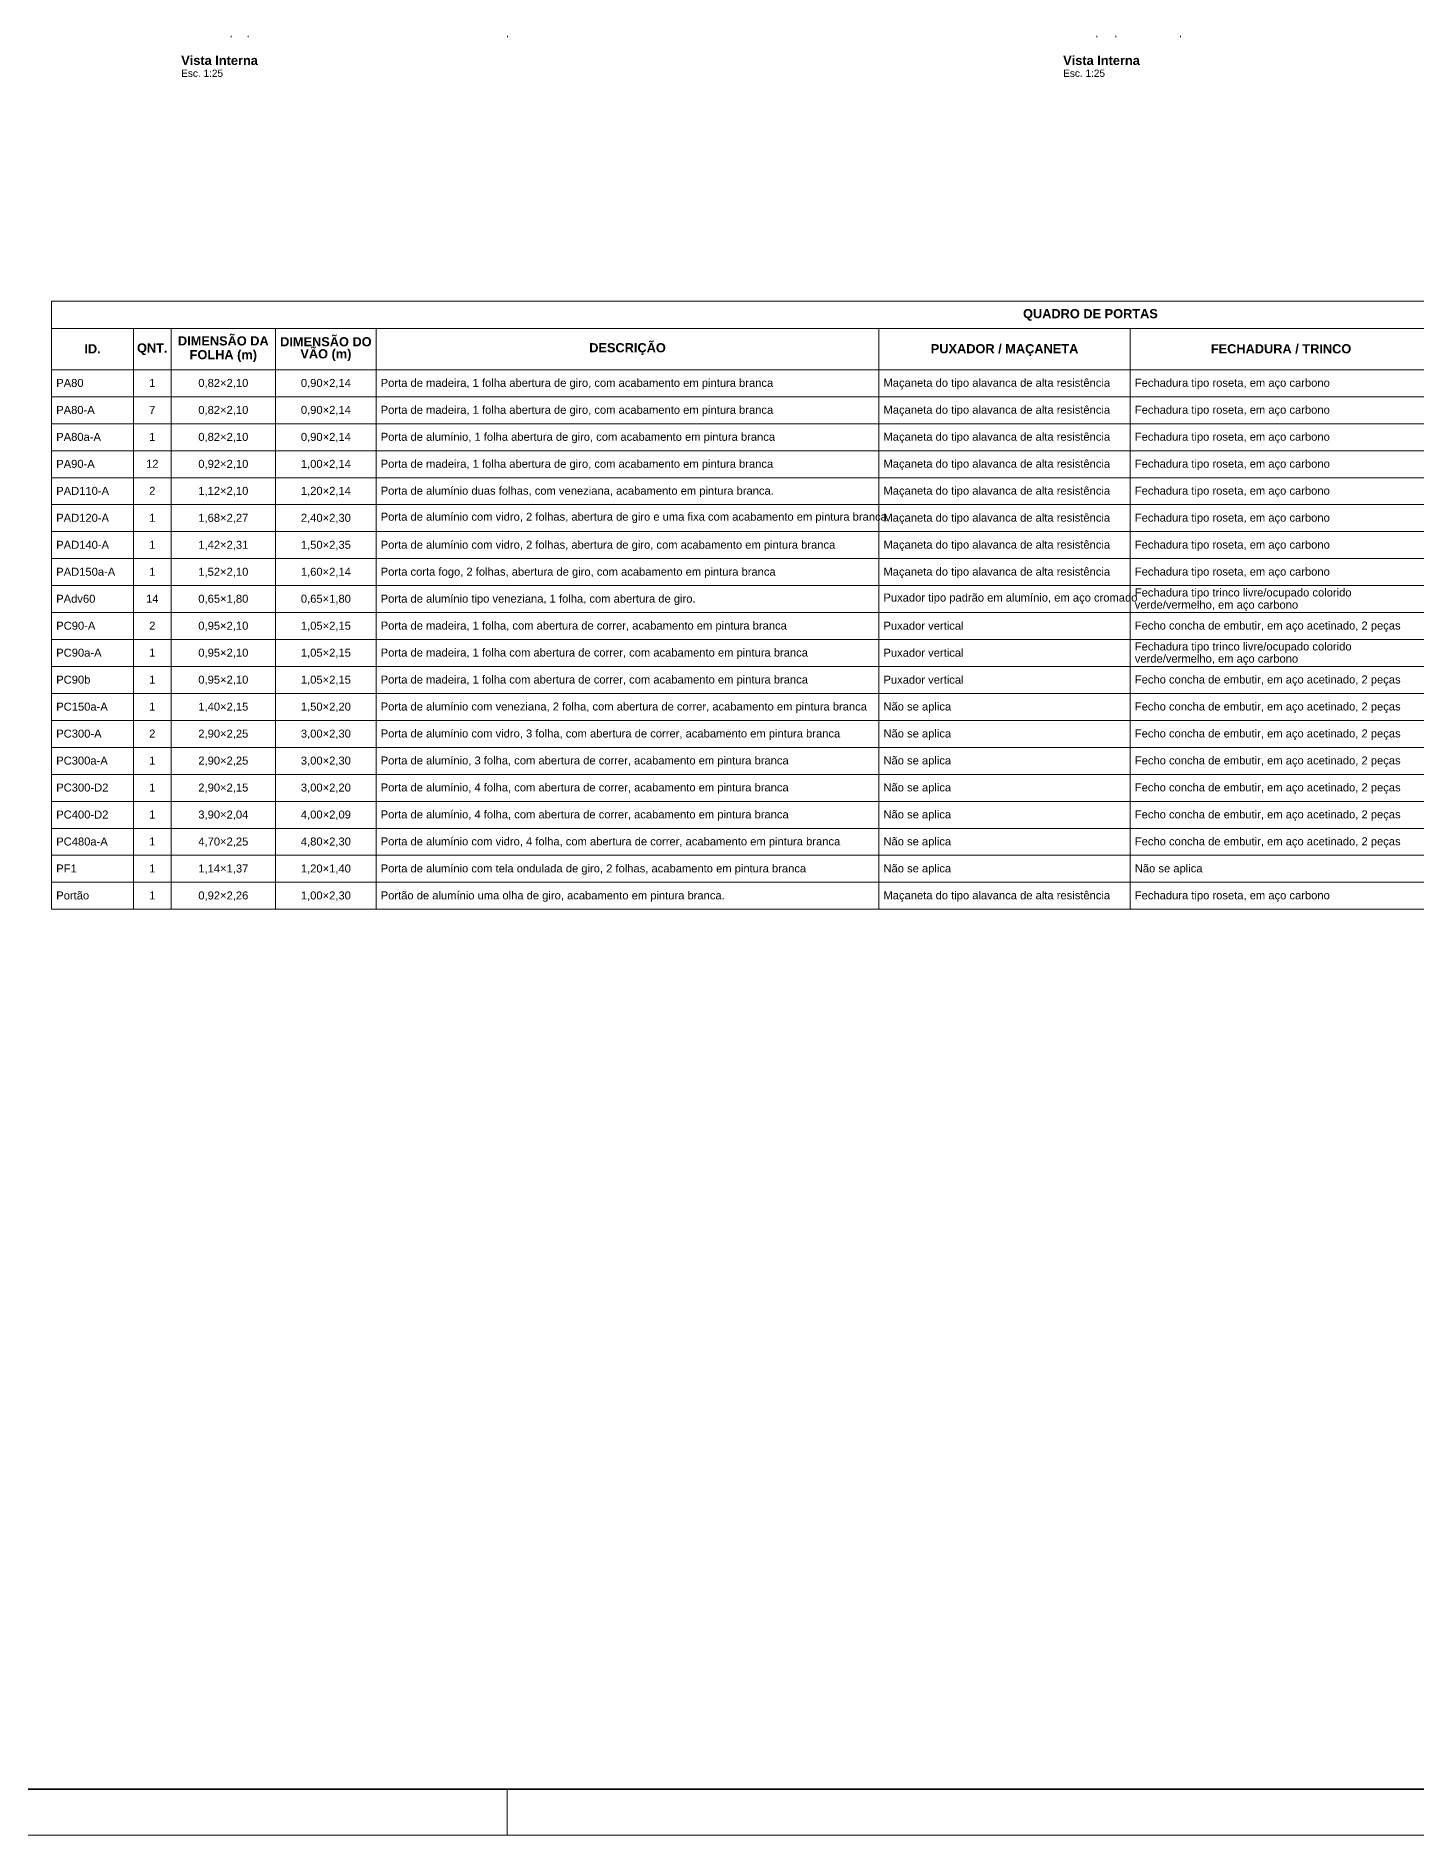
# Paper-space layout 'CAPS I e II_ FL 08.13 DETALHAMENTO DE PORTAS ' of a CAD drawing. Header units: metres. Extents: x 0 to 1400, y 0 to 841.
# Drawn here: x 900.9 to 1202.9, y 0 to 393.5 of the extents above; entities that cross this region are included whole.
import ezdxf
from ezdxf.xclip import XClip

# ---------------------------------------------------------------- set-up
doc = ezdxf.new("R2010")
doc.units = ezdxf.units.M
doc.header["$MEASUREMENT"] = 0
doc.header["$XCLIPFRAME"] = 0
for name, color, linetype, lineweight in [('0_Caneta_No__1', 7, 'Continuous', 35), ('0_Caneta_No__241', 7, 'Continuous', 13), ('0_Caneta_No__4', 7, 'Continuous', 20), ('0_Caneta_No__5', 7, 'Continuous', 20), ('0_Caneta_No__6', 7, 'Continuous', 13), ('0_Caneta_No__7', 7, 'Continuous', 13), ('0_Caneta_No__8', 7, 'Continuous', 9)]:
    doc.layers.add(name, color=color, linetype=linetype, lineweight=lineweight)
doc.layers.add('0_Caneta_No__25', color=7, linetype='Continuous', lineweight=13, true_color=0x982312)
doc.styles.add('GENERATED_STYLE_1', font='arial.ttf')
doc.styles.add('GENERATED_STYLE_2', font='arial.ttf')

# ---------------------------------------------------------------- blocks, each defined once
blk = doc.blocks.new('Drawing_1_1', base_point=(27.6, 827.63))
at = {"layer": '0_Caneta_No__25', "color": 24, "linetype": 'Continuous', "lineweight": 13, "ltscale": 1000, "true_color": 0x982312}
for p, q in [((943.6, 393.24), (943.6, 393.49)), ((947.34, 393.24), (947.34, 393.49)), ((1004.09, 393.24), (1004.09, 393.49)), ((1133.01, 393.24), (1133.01, 393.49)), ((1137.21, 393.24), (1137.21, 393.49)), ((1151.36, 393.24), (1151.36, 393.49))]:
    blk.add_line(p, q, dxfattribs=at)
at = {"layer": '0_Caneta_No__5', "color": 7, "linetype": 'Continuous', "lineweight": 20, "attachment_point": 7}
for s, insert, char_height, style in [('\\A1;{\\pql;\\pt0;\\fArial|b1|i0|c0|p0;\\W1.000000;Vista Interna}', (932.69, 387.12), 2, 'GENERATED_STYLE_2'), ('\\A1;{\\pql;\\pt0;\\fArial|b0|i0|c0|p0;\\W1.000000;Esc. 1:25}', (932.69, 384.53), 1.57, 'GENERATED_STYLE_1'), ('\\A1;{\\pql;\\pt0;\\fArial|b1|i0|c0|p0;\\W1.000000;Vista Interna}', (1125.67, 387.12), 2, 'GENERATED_STYLE_2'), ('\\A1;{\\pql;\\pt0;\\fArial|b0|i0|c0|p0;\\W1.000000;Esc. 1:25}', (1125.67, 384.53), 1.57, 'GENERATED_STYLE_1')]:
    blk.add_mtext(s, dxfattribs=dict(at, insert=insert, char_height=char_height, style=style))
blk = doc.blocks.new('Drawing_2_2', base_point=(1131.63, 268.98))
at = {"layer": '0_Caneta_No__241', "color": 7, "linetype": 'Continuous', "lineweight": 13, "ltscale": 1000}
for p, q in [((904.34, 314.58), (904.34, 320.48)), ((922.22, 314.58), (922.22, 320.48)), ((930.47, 314.58), (930.47, 320.48)), ((953.34, 314.58), (953.34, 320.48)), ((975.34, 314.58), (975.34, 320.48)), ((1085.34, 314.58), (1085.34, 320.48)), ((1140.34, 314.58), (1140.34, 320.48)), ((904.34, 314.58), (922.22, 314.58)), ((904.34, 308.68), (904.34, 314.58)), ((922.22, 314.58), (930.47, 314.58)), ((922.22, 308.68), (922.22, 314.58)), ((930.47, 314.58), (953.34, 314.58)), ((930.47, 308.68), (930.47, 314.58)), ((953.34, 314.58), (975.34, 314.58)), ((953.34, 308.68), (953.34, 314.58)), ((975.34, 314.58), (1085.34, 314.58)), ((975.34, 308.68), (975.34, 314.58)), ((1085.34, 314.58), (1140.34, 314.58)), ((1085.34, 308.68), (1085.34, 314.58)), ((1140.34, 314.58), (1206.34, 314.58)), ((1140.34, 308.68), (1140.34, 314.58)), ((904.34, 308.68), (922.22, 308.68)), ((904.34, 302.78), (904.34, 308.68)), ((922.22, 308.68), (930.47, 308.68)), ((922.22, 302.78), (922.22, 308.68)), ((930.47, 308.68), (953.34, 308.68)), ((930.47, 302.78), (930.47, 308.68)), ((953.34, 308.68), (975.34, 308.68)), ((953.34, 302.78), (953.34, 308.68)), ((975.34, 308.68), (1085.34, 308.68)), ((975.34, 302.78), (975.34, 308.68)), ((1085.34, 308.68), (1140.34, 308.68)), ((1085.34, 302.78), (1085.34, 308.68)), ((1140.34, 308.68), (1206.34, 308.68)), ((1140.34, 302.78), (1140.34, 308.68)), ((904.34, 302.78), (922.22, 302.78)), ((904.34, 296.88), (904.34, 302.78)), ((922.22, 302.78), (930.47, 302.78)), ((922.22, 296.88), (922.22, 302.78)), ((930.47, 302.78), (953.34, 302.78)), ((930.47, 296.88), (930.47, 302.78)), ((953.34, 302.78), (975.34, 302.78)), ((953.34, 296.88), (953.34, 302.78)), ((975.34, 302.78), (1085.34, 302.78)), ((975.34, 296.88), (975.34, 302.78)), ((1085.34, 302.78), (1140.34, 302.78)), ((1085.34, 296.88), (1085.34, 302.78)), ((1140.34, 302.78), (1206.34, 302.78)), ((1140.34, 296.88), (1140.34, 302.78)), ((904.34, 296.88), (922.22, 296.88)), ((904.34, 290.98), (904.34, 296.88)), ((922.22, 296.88), (930.47, 296.88)), ((922.22, 290.98), (922.22, 296.88)), ((930.47, 296.88), (953.34, 296.88)), ((930.47, 290.98), (930.47, 296.88)), ((953.34, 296.88), (975.34, 296.88)), ((953.34, 290.98), (953.34, 296.88)), ((975.34, 296.88), (1085.34, 296.88)), ((975.34, 290.98), (975.34, 296.88)), ((1085.34, 296.88), (1140.34, 296.88)), ((1085.34, 290.98), (1085.34, 296.88)), ((1140.34, 296.88), (1206.34, 296.88)), ((1140.34, 290.98), (1140.34, 296.88)), ((904.34, 290.98), (922.22, 290.98)), ((904.34, 285.08), (904.34, 290.98)), ((922.22, 290.98), (930.47, 290.98)), ((922.22, 285.08), (922.22, 290.98)), ((930.47, 290.98), (953.34, 290.98)), ((930.47, 285.08), (930.47, 290.98)), ((953.34, 290.98), (975.34, 290.98)), ((953.34, 285.08), (953.34, 290.98)), ((975.34, 290.98), (1085.34, 290.98)), ((975.34, 285.08), (975.34, 290.98)), ((1085.34, 290.98), (1140.34, 290.98)), ((1085.34, 285.08), (1085.34, 290.98)), ((1140.34, 290.98), (1206.34, 290.98)), ((1140.34, 285.08), (1140.34, 290.98)), ((904.34, 285.08), (922.22, 285.08)), ((904.34, 279.18), (904.34, 285.08)), ((922.22, 285.08), (930.47, 285.08)), ((922.22, 279.18), (922.22, 285.08)), ((930.47, 285.08), (953.34, 285.08)), ((930.47, 279.18), (930.47, 285.08)), ((953.34, 285.08), (975.34, 285.08)), ((953.34, 279.18), (953.34, 285.08)), ((975.34, 285.08), (1085.34, 285.08)), ((975.34, 279.18), (975.34, 285.08)), ((1085.34, 285.08), (1140.34, 285.08)), ((1085.34, 279.18), (1085.34, 285.08)), ((1140.34, 285.08), (1206.34, 285.08)), ((1140.34, 279.18), (1140.34, 285.08)), ((904.34, 279.18), (922.22, 279.18)), ((904.34, 273.28), (904.34, 279.18)), ((922.22, 279.18), (930.47, 279.18)), ((922.22, 273.28), (922.22, 279.18)), ((930.47, 279.18), (953.34, 279.18)), ((930.47, 273.28), (930.47, 279.18)), ((953.34, 279.18), (975.34, 279.18)), ((953.34, 273.28), (953.34, 279.18)), ((975.34, 279.18), (1085.34, 279.18)), ((975.34, 273.28), (975.34, 279.18)), ((1085.34, 279.18), (1140.34, 279.18)), ((1085.34, 273.28), (1085.34, 279.18)), ((1140.34, 279.18), (1206.34, 279.18)), ((1140.34, 273.28), (1140.34, 279.18)), ((904.34, 273.28), (922.22, 273.28)), ((904.34, 267.38), (904.34, 273.28)), ((922.22, 273.28), (930.47, 273.28)), ((922.22, 267.38), (922.22, 273.28)), ((930.47, 273.28), (953.34, 273.28)), ((930.47, 267.38), (930.47, 273.28)), ((953.34, 273.28), (975.34, 273.28)), ((953.34, 267.38), (953.34, 273.28)), ((975.34, 273.28), (1085.34, 273.28)), ((975.34, 267.38), (975.34, 273.28)), ((1085.34, 273.28), (1140.34, 273.28)), ((1085.34, 267.38), (1085.34, 273.28)), ((1140.34, 273.28), (1206.34, 273.28)), ((1140.34, 267.38), (1140.34, 273.28)), ((904.34, 267.38), (922.22, 267.38)), ((904.34, 261.48), (904.34, 267.38)), ((922.22, 267.38), (930.47, 267.38)), ((922.22, 261.48), (922.22, 267.38)), ((930.47, 267.38), (953.34, 267.38)), ((930.47, 261.48), (930.47, 267.38)), ((953.34, 267.38), (975.34, 267.38)), ((953.34, 261.48), (953.34, 267.38)), ((975.34, 267.38), (1085.34, 267.38)), ((975.34, 261.48), (975.34, 267.38)), ((1085.34, 267.38), (1140.34, 267.38)), ((1085.34, 261.48), (1085.34, 267.38)), ((1140.34, 267.38), (1206.34, 267.38)), ((1140.34, 261.48), (1140.34, 267.38)), ((904.34, 261.48), (922.22, 261.48)), ((904.34, 255.58), (904.34, 261.48)), ((922.22, 261.48), (930.47, 261.48)), ((922.22, 255.58), (922.22, 261.48)), ((930.47, 261.48), (953.34, 261.48)), ((930.47, 255.58), (930.47, 261.48)), ((953.34, 261.48), (975.34, 261.48)), ((953.34, 255.58), (953.34, 261.48)), ((975.34, 261.48), (1085.34, 261.48)), ((975.34, 255.58), (975.34, 261.48)), ((1085.34, 261.48), (1140.34, 261.48)), ((1085.34, 255.58), (1085.34, 261.48)), ((1140.34, 261.48), (1206.34, 261.48)), ((1140.34, 255.58), (1140.34, 261.48)), ((904.34, 255.58), (922.22, 255.58)), ((904.34, 249.68), (904.34, 255.58)), ((922.22, 255.58), (930.47, 255.58)), ((922.22, 249.68), (922.22, 255.58)), ((930.47, 255.58), (953.34, 255.58)), ((930.47, 249.68), (930.47, 255.58)), ((953.34, 255.58), (975.34, 255.58)), ((953.34, 249.68), (953.34, 255.58)), ((975.34, 255.58), (1085.34, 255.58)), ((975.34, 249.68), (975.34, 255.58)), ((1085.34, 255.58), (1140.34, 255.58)), ((1085.34, 249.68), (1085.34, 255.58)), ((1140.34, 255.58), (1206.34, 255.58)), ((1140.34, 249.68), (1140.34, 255.58)), ((904.34, 249.68), (922.22, 249.68)), ((904.34, 243.78), (904.34, 249.68)), ((922.22, 249.68), (930.47, 249.68)), ((922.22, 243.78), (922.22, 249.68)), ((930.47, 249.68), (953.34, 249.68)), ((930.47, 243.78), (930.47, 249.68)), ((953.34, 249.68), (975.34, 249.68)), ((953.34, 243.78), (953.34, 249.68)), ((975.34, 249.68), (1085.34, 249.68)), ((975.34, 243.78), (975.34, 249.68)), ((1085.34, 249.68), (1140.34, 249.68)), ((1085.34, 243.78), (1085.34, 249.68)), ((1140.34, 249.68), (1206.34, 249.68)), ((1140.34, 243.78), (1140.34, 249.68)), ((904.34, 243.78), (922.22, 243.78)), ((904.34, 237.88), (904.34, 243.78)), ((922.22, 243.78), (930.47, 243.78)), ((922.22, 237.88), (922.22, 243.78)), ((930.47, 243.78), (953.34, 243.78)), ((930.47, 237.88), (930.47, 243.78)), ((953.34, 243.78), (975.34, 243.78)), ((953.34, 237.88), (953.34, 243.78)), ((975.34, 243.78), (1085.34, 243.78)), ((975.34, 237.88), (975.34, 243.78)), ((1085.34, 243.78), (1140.34, 243.78)), ((1085.34, 237.88), (1085.34, 243.78)), ((1140.34, 243.78), (1206.34, 243.78)), ((1140.34, 237.88), (1140.34, 243.78)), ((904.34, 237.88), (922.22, 237.88)), ((904.34, 231.98), (904.34, 237.88)), ((922.22, 237.88), (930.47, 237.88)), ((922.22, 231.98), (922.22, 237.88)), ((930.47, 237.88), (953.34, 237.88)), ((930.47, 231.98), (930.47, 237.88)), ((953.34, 237.88), (975.34, 237.88)), ((953.34, 231.98), (953.34, 237.88)), ((975.34, 237.88), (1085.34, 237.88)), ((975.34, 231.98), (975.34, 237.88)), ((1085.34, 237.88), (1140.34, 237.88)), ((1085.34, 231.98), (1085.34, 237.88)), ((1140.34, 237.88), (1206.34, 237.88)), ((1140.34, 231.98), (1140.34, 237.88)), ((904.34, 231.98), (922.22, 231.98)), ((904.34, 226.08), (904.34, 231.98)), ((922.22, 231.98), (930.47, 231.98)), ((922.22, 226.08), (922.22, 231.98)), ((930.47, 231.98), (953.34, 231.98)), ((930.47, 226.08), (930.47, 231.98)), ((953.34, 231.98), (975.34, 231.98)), ((953.34, 226.08), (953.34, 231.98)), ((975.34, 231.98), (1085.34, 231.98)), ((975.34, 226.08), (975.34, 231.98)), ((1085.34, 231.98), (1140.34, 231.98)), ((1085.34, 226.08), (1085.34, 231.98)), ((1140.34, 231.98), (1206.34, 231.98)), ((1140.34, 226.08), (1140.34, 231.98)), ((904.34, 226.08), (922.22, 226.08)), ((904.34, 220.18), (904.34, 226.08)), ((922.22, 226.08), (930.47, 226.08)), ((922.22, 220.18), (922.22, 226.08)), ((930.47, 226.08), (953.34, 226.08)), ((930.47, 220.18), (930.47, 226.08)), ((953.34, 226.08), (975.34, 226.08)), ((953.34, 220.18), (953.34, 226.08)), ((975.34, 226.08), (1085.34, 226.08)), ((975.34, 220.18), (975.34, 226.08)), ((1085.34, 226.08), (1140.34, 226.08)), ((1085.34, 220.18), (1085.34, 226.08)), ((1140.34, 226.08), (1206.34, 226.08)), ((1140.34, 220.18), (1140.34, 226.08)), ((904.34, 220.18), (922.22, 220.18)), ((904.34, 214.28), (904.34, 220.18)), ((922.22, 220.18), (930.47, 220.18)), ((922.22, 214.28), (922.22, 220.18)), ((930.47, 220.18), (953.34, 220.18)), ((930.47, 214.28), (930.47, 220.18)), ((953.34, 220.18), (975.34, 220.18)), ((953.34, 214.28), (953.34, 220.18)), ((975.34, 220.18), (1085.34, 220.18)), ((975.34, 214.28), (975.34, 220.18)), ((1085.34, 220.18), (1140.34, 220.18)), ((1085.34, 214.28), (1085.34, 220.18)), ((1140.34, 220.18), (1206.34, 220.18)), ((1140.34, 214.28), (1140.34, 220.18)), ((904.34, 214.28), (922.22, 214.28)), ((904.34, 208.38), (904.34, 214.28)), ((922.22, 214.28), (930.47, 214.28)), ((922.22, 208.38), (922.22, 214.28)), ((930.47, 214.28), (953.34, 214.28)), ((930.47, 208.38), (930.47, 214.28)), ((953.34, 214.28), (975.34, 214.28)), ((953.34, 208.38), (953.34, 214.28)), ((975.34, 214.28), (1085.34, 214.28)), ((975.34, 208.38), (975.34, 214.28)), ((1085.34, 214.28), (1140.34, 214.28)), ((1085.34, 208.38), (1085.34, 214.28)), ((1140.34, 214.28), (1206.34, 214.28)), ((1140.34, 208.38), (1140.34, 214.28)), ((904.34, 208.38), (922.22, 208.38)), ((904.34, 202.48), (904.34, 208.38)), ((922.22, 208.38), (930.47, 208.38)), ((922.22, 202.48), (922.22, 208.38)), ((930.47, 208.38), (953.34, 208.38)), ((930.47, 202.48), (930.47, 208.38)), ((953.34, 208.38), (975.34, 208.38)), ((953.34, 202.48), (953.34, 208.38)), ((975.34, 208.38), (1085.34, 208.38)), ((975.34, 202.48), (975.34, 208.38)), ((1085.34, 208.38), (1140.34, 208.38)), ((1085.34, 202.48), (1085.34, 208.38)), ((1140.34, 208.38), (1206.34, 208.38)), ((1140.34, 202.48), (1140.34, 208.38)), ((904.34, 202.48), (922.22, 202.48)), ((922.22, 202.48), (930.47, 202.48)), ((930.47, 202.48), (953.34, 202.48)), ((953.34, 202.48), (975.34, 202.48)), ((975.34, 202.48), (1085.34, 202.48)), ((1085.34, 202.48), (1140.34, 202.48)), ((1140.34, 202.48), (1206.34, 202.48))]:
    blk.add_line(p, q, dxfattribs=at)
at = {"layer": '0_Caneta_No__4', "color": 7, "linetype": 'Continuous', "lineweight": 20, "ltscale": 1000}
for p, q in [((904.34, 335.48), (1358.91, 335.48)), ((904.34, 329.48), (904.34, 335.48)), ((904.34, 329.48), (1358.91, 329.48)), ((904.34, 320.48), (904.34, 329.48)), ((922.22, 320.48), (922.22, 329.48)), ((930.47, 320.48), (930.47, 329.48)), ((953.34, 320.48), (953.34, 329.48)), ((975.34, 320.48), (975.34, 329.48)), ((1085.34, 320.48), (1085.34, 329.48)), ((1140.34, 320.48), (1140.34, 329.48)), ((904.34, 320.48), (922.22, 320.48)), ((922.22, 320.48), (930.47, 320.48)), ((930.47, 320.48), (953.34, 320.48)), ((953.34, 320.48), (975.34, 320.48)), ((975.34, 320.48), (1085.34, 320.48)), ((1085.34, 320.48), (1140.34, 320.48)), ((1140.34, 320.48), (1206.34, 320.48))]:
    blk.add_line(p, q, dxfattribs=at)
at = {"layer": '0_Caneta_No__5', "color": 7, "linetype": 'Continuous', "lineweight": 15, "char_height": 2, "attachment_point": 5, "style": 'GENERATED_STYLE_2'}
for s, insert in [('\\A1;{\\pqc;\\fArial|b1|i0|c0|p0;\\W1.000000;QUADRO DE PORTAS }', (1131.63, 332.47)), ('\\A1;{\\pqc;\\fArial|b1|i0|c0|p0;\\W1.000000;DESCRIÇÃO}', (1030.34, 325)), ('\\A1;{\\pqc;\\fArial|b1|i0|c0|p0;\\W1.000000;ID.}', (913.28, 325.07)), ('\\A1;{\\pqc;\\fArial|b1|i0|c0|p0;\\W1.000000;QNT.}', (926.35, 324.97)), ('\\A1;{\\pqc;\\fArial|b1|i0|c0|p0;\\W1.000000;PUXADOR / MAÇANETA}', (1112.84, 324.79)), ('\\A1;{\\pqc;\\fArial|b1|i0|c0|p0;\\W1.000000;FECHADURA / TRINCO}', (1173.34, 325.05))]:
    blk.add_mtext(s, dxfattribs=dict(at, insert=insert))
for s, insert, width, line_spacing_factor in [('\\A1;{\\pqc;\\fArial|b1|i0|c0|p0;\\W1.000000;DIMENSÃO DA FOLHA (m)}', (941.9, 324.99), 20.8662, 0.904583), ('\\A1;{\\pqc;\\fArial|b1|i0|c0|p0;\\W1.000000;DIMENSÃO DO VÃO (m)}', (964.34, 324.99), 20, 0.792724)]:
    blk.add_mtext(s, dxfattribs=dict(at, insert=insert, width=width, line_spacing_factor=line_spacing_factor))
at = {"layer": '0_Caneta_No__6', "color": 7, "linetype": 'Continuous', "lineweight": 13, "char_height": 1.75, "style": 'GENERATED_STYLE_1'}
for s, insert, attachment_point in [('\\A1;{\\pql;\\fArial|b0|i0|c0|p0;\\W1.000000;PA80}', (905.34, 317.59), 4), ('\\A1;{\\pqc;\\fArial|b0|i0|c0|p0;\\W1.000000;1}', (926.35, 317.61), 5), ('\\A1;{\\pqc;\\fArial|b0|i0|c0|p0;\\W1.000000;0,82×2,10}', (941.9, 317.44), 5), ('\\A1;{\\pqc;\\fArial|b0|i0|c0|p0;\\W1.000000;0,90×2,14}', (964.34, 317.44), 5), ('\\A1;{\\pql;\\fArial|b0|i0|c0|p0;\\W1.000000;Porta de madeira, 1 folha abertura de giro, com acabamento em pintura branca}', (976.34, 317.36), 4), ('\\A1;{\\pql;\\fArial|b0|i0|c0|p0;\\W1.000000;Maçaneta do tipo alavanca de alta resistência}', (1086.34, 317.37), 4), ('\\A1;{\\pql;\\fArial|b0|i0|c0|p0;\\W1.000000;Fechadura tipo roseta, em aço carbono}', (1141.34, 317.37), 4), ('\\A1;{\\pql;\\fArial|b0|i0|c0|p0;\\W1.000000;PA80-A}', (905.34, 311.69), 4), ('\\A1;{\\pqc;\\fArial|b0|i0|c0|p0;\\W1.000000;7}', (926.35, 311.71), 5), ('\\A1;{\\pqc;\\fArial|b0|i0|c0|p0;\\W1.000000;0,82×2,10}', (941.9, 311.54), 5), ('\\A1;{\\pqc;\\fArial|b0|i0|c0|p0;\\W1.000000;0,90×2,14}', (964.34, 311.54), 5), ('\\A1;{\\pql;\\fArial|b0|i0|c0|p0;\\W1.000000;Porta de madeira, 1 folha abertura de giro, com acabamento em pintura branca}', (976.34, 311.46), 4), ('\\A1;{\\pql;\\fArial|b0|i0|c0|p0;\\W1.000000;Maçaneta do tipo alavanca de alta resistência}', (1086.34, 311.47), 4), ('\\A1;{\\pql;\\fArial|b0|i0|c0|p0;\\W1.000000;Fechadura tipo roseta, em aço carbono}', (1141.34, 311.47), 4), ('\\A1;{\\pql;\\fArial|b0|i0|c0|p0;\\W1.000000;PA80a-A}', (905.34, 305.79), 4), ('\\A1;{\\pqc;\\fArial|b0|i0|c0|p0;\\W1.000000;1}', (926.35, 305.81), 5), ('\\A1;{\\pqc;\\fArial|b0|i0|c0|p0;\\W1.000000;0,82×2,10}', (941.9, 305.64), 5), ('\\A1;{\\pqc;\\fArial|b0|i0|c0|p0;\\W1.000000;0,90×2,14}', (964.34, 305.64), 5), ('\\A1;{\\pql;\\fArial|b0|i0|c0|p0;\\W1.000000;Porta de alumínio, 1 folha abertura de giro, com acabamento em pintura branca}', (976.34, 305.56), 4), ('\\A1;{\\pql;\\fArial|b0|i0|c0|p0;\\W1.000000;Maçaneta do tipo alavanca de alta resistência}', (1086.34, 305.57), 4), ('\\A1;{\\pql;\\fArial|b0|i0|c0|p0;\\W1.000000;Fechadura tipo roseta, em aço carbono}', (1141.34, 305.57), 4), ('\\A1;{\\pql;\\fArial|b0|i0|c0|p0;\\W1.000000;PA90-A}', (905.34, 299.89), 4), ('\\A1;{\\pqc;\\fArial|b0|i0|c0|p0;\\W1.000000;12}', (926.35, 299.91), 5), ('\\A1;{\\pqc;\\fArial|b0|i0|c0|p0;\\W1.000000;0,92×2,10}', (941.9, 299.74), 5), ('\\A1;{\\pqc;\\fArial|b0|i0|c0|p0;\\W1.000000;1,00×2,14}', (964.34, 299.74), 5), ('\\A1;{\\pql;\\fArial|b0|i0|c0|p0;\\W1.000000;Porta de madeira, 1 folha abertura de giro, com acabamento em pintura branca}', (976.34, 299.66), 4), ('\\A1;{\\pql;\\fArial|b0|i0|c0|p0;\\W1.000000;Maçaneta do tipo alavanca de alta resistência}', (1086.34, 299.67), 4), ('\\A1;{\\pql;\\fArial|b0|i0|c0|p0;\\W1.000000;Fechadura tipo roseta, em aço carbono}', (1141.34, 299.67), 4), ('\\A1;{\\pql;\\fArial|b0|i0|c0|p0;\\W1.000000;PAD110-A}', (905.34, 293.99), 4), ('\\A1;{\\pqc;\\fArial|b0|i0|c0|p0;\\W1.000000;2}', (926.35, 294.01), 5), ('\\A1;{\\pqc;\\fArial|b0|i0|c0|p0;\\W1.000000;1,12×2,10}', (941.9, 293.84), 5), ('\\A1;{\\pqc;\\fArial|b0|i0|c0|p0;\\W1.000000;1,20×2,14}', (964.34, 293.84), 5), ('\\A1;{\\pql;\\fArial|b0|i0|c0|p0;\\W1.000000;Porta de alumínio duas folhas, com veneziana, acabamento em pintura branca.}', (976.34, 293.77), 4), ('\\A1;{\\pql;\\fArial|b0|i0|c0|p0;\\W1.000000;Maçaneta do tipo alavanca de alta resistência}', (1086.34, 293.77), 4), ('\\A1;{\\pql;\\fArial|b0|i0|c0|p0;\\W1.000000;Fechadura tipo roseta, em aço carbono}', (1141.34, 293.77), 4), ('\\A1;{\\pql;\\fArial|b0|i0|c0|p0;\\W1.000000;PAD120-A}', (905.34, 288.09), 4), ('\\A1;{\\pqc;\\fArial|b0|i0|c0|p0;\\W1.000000;1}', (926.35, 288.11), 5), ('\\A1;{\\pqc;\\fArial|b0|i0|c0|p0;\\W1.000000;1,68×2,27}', (941.9, 287.94), 5), ('\\A1;{\\pqc;\\fArial|b0|i0|c0|p0;\\W1.000000;2,40×2,30}', (964.34, 287.94), 5), ('\\A1;{\\pql;\\fArial|b0|i0|c0|p0;\\W1.000000;Maçaneta do tipo alavanca de alta resistência}', (1086.34, 287.87), 4), ('\\A1;{\\pql;\\fArial|b0|i0|c0|p0;\\W1.000000;Fechadura tipo roseta, em aço carbono}', (1141.34, 287.87), 4), ('\\A1;{\\pql;\\fArial|b0|i0|c0|p0;\\W1.000000;PAD140-A}', (905.34, 282.19), 4), ('\\A1;{\\pqc;\\fArial|b0|i0|c0|p0;\\W1.000000;1}', (926.35, 282.21), 5), ('\\A1;{\\pqc;\\fArial|b0|i0|c0|p0;\\W1.000000;1,42×2,31}', (941.9, 282.04), 5), ('\\A1;{\\pqc;\\fArial|b0|i0|c0|p0;\\W1.000000;1,50×2,35}', (964.34, 282.04), 5), ('\\A1;{\\pql;\\fArial|b0|i0|c0|p0;\\W1.000000;Porta de alumínio com vidro, 2 folhas, abertura de giro, com acabamento em pintura branca}', (976.34, 281.96), 4), ('\\A1;{\\pql;\\fArial|b0|i0|c0|p0;\\W1.000000;Maçaneta do tipo alavanca de alta resistência}', (1086.34, 281.97), 4), ('\\A1;{\\pql;\\fArial|b0|i0|c0|p0;\\W1.000000;Fechadura tipo roseta, em aço carbono}', (1141.34, 281.97), 4), ('\\A1;{\\pql;\\fArial|b0|i0|c0|p0;\\W1.000000;PAD150a-A}', (905.34, 276.29), 4), ('\\A1;{\\pqc;\\fArial|b0|i0|c0|p0;\\W1.000000;1}', (926.35, 276.31), 5), ('\\A1;{\\pqc;\\fArial|b0|i0|c0|p0;\\W1.000000;1,52×2,10}', (941.9, 276.14), 5), ('\\A1;{\\pqc;\\fArial|b0|i0|c0|p0;\\W1.000000;1,60×2,14}', (964.34, 276.14), 5), ('\\A1;{\\pql;\\fArial|b0|i0|c0|p0;\\W1.000000;Porta corta fogo, 2 folhas, abertura de giro, com acabamento em pintura branca}', (976.34, 276.06), 4), ('\\A1;{\\pql;\\fArial|b0|i0|c0|p0;\\W1.000000;Maçaneta do tipo alavanca de alta resistência}', (1086.34, 276.07), 4), ('\\A1;{\\pql;\\fArial|b0|i0|c0|p0;\\W1.000000;Fechadura tipo roseta, em aço carbono}', (1141.34, 276.07), 4), ('\\A1;{\\pql;\\fArial|b0|i0|c0|p0;\\W1.000000;PAdv60}', (905.34, 270.39), 4), ('\\A1;{\\pqc;\\fArial|b0|i0|c0|p0;\\W1.000000;14}', (926.35, 270.41), 5), ('\\A1;{\\pqc;\\fArial|b0|i0|c0|p0;\\W1.000000;0,65×1,80}', (941.9, 270.24), 5), ('\\A1;{\\pqc;\\fArial|b0|i0|c0|p0;\\W1.000000;0,65×1,80}', (964.34, 270.24), 5), ('\\A1;{\\pql;\\fArial|b0|i0|c0|p0;\\W1.000000;Porta de alumínio tipo veneziana, 1 folha, com abertura de giro.}', (976.34, 270.16), 4), ('\\A1;{\\pql;\\fArial|b0|i0|c0|p0;\\W1.000000;PC90-A}', (905.34, 264.49), 4), ('\\A1;{\\pqc;\\fArial|b0|i0|c0|p0;\\W1.000000;2}', (926.35, 264.51), 5), ('\\A1;{\\pqc;\\fArial|b0|i0|c0|p0;\\W1.000000;0,95×2,10}', (941.9, 264.34), 5), ('\\A1;{\\pqc;\\fArial|b0|i0|c0|p0;\\W1.000000;1,05×2,15}', (964.34, 264.34), 5), ('\\A1;{\\pql;\\fArial|b0|i0|c0|p0;\\W1.000000;Porta de madeira, 1 folha, com abertura de correr, acabamento em pintura branca}', (976.34, 264.27), 4), ('\\A1;{\\pql;\\fArial|b0|i0|c0|p0;\\W1.000000;Puxador vertical}', (1086.34, 264.49), 4), ('\\A1;{\\pql;\\fArial|b0|i0|c0|p0;\\W1.000000;Fecho concha de embutir, em aço acetinado, 2 peças}', (1141.34, 264.27), 4), ('\\A1;{\\pql;\\fArial|b0|i0|c0|p0;\\W1.000000;PC90a-A}', (905.34, 258.59), 4), ('\\A1;{\\pqc;\\fArial|b0|i0|c0|p0;\\W1.000000;1}', (926.35, 258.61), 5), ('\\A1;{\\pqc;\\fArial|b0|i0|c0|p0;\\W1.000000;0,95×2,10}', (941.9, 258.44), 5), ('\\A1;{\\pqc;\\fArial|b0|i0|c0|p0;\\W1.000000;1,05×2,15}', (964.34, 258.44), 5), ('\\A1;{\\pql;\\fArial|b0|i0|c0|p0;\\W1.000000;Porta de madeira, 1 folha com abertura de correr, com acabamento em pintura branca}', (976.34, 258.37), 4), ('\\A1;{\\pql;\\fArial|b0|i0|c0|p0;\\W1.000000;Puxador vertical}', (1086.34, 258.59), 4), ('\\A1;{\\pql;\\fArial|b0|i0|c0|p0;\\W1.000000;PC90b}', (905.34, 252.69), 4), ('\\A1;{\\pqc;\\fArial|b0|i0|c0|p0;\\W1.000000;1}', (926.35, 252.71), 5), ('\\A1;{\\pqc;\\fArial|b0|i0|c0|p0;\\W1.000000;0,95×2,10}', (941.9, 252.54), 5), ('\\A1;{\\pqc;\\fArial|b0|i0|c0|p0;\\W1.000000;1,05×2,15}', (964.34, 252.54), 5), ('\\A1;{\\pql;\\fArial|b0|i0|c0|p0;\\W1.000000;Porta de madeira, 1 folha com abertura de correr, com acabamento em pintura branca}', (976.34, 252.47), 4), ('\\A1;{\\pql;\\fArial|b0|i0|c0|p0;\\W1.000000;Puxador vertical}', (1086.34, 252.69), 4), ('\\A1;{\\pql;\\fArial|b0|i0|c0|p0;\\W1.000000;Fecho concha de embutir, em aço acetinado, 2 peças}', (1141.34, 252.47), 4), ('\\A1;{\\pql;\\fArial|b0|i0|c0|p0;\\W1.000000;PC150a-A}', (905.34, 246.79), 4), ('\\A1;{\\pqc;\\fArial|b0|i0|c0|p0;\\W1.000000;1}', (926.35, 246.81), 5), ('\\A1;{\\pqc;\\fArial|b0|i0|c0|p0;\\W1.000000;1,40×2,15}', (941.9, 246.64), 5), ('\\A1;{\\pqc;\\fArial|b0|i0|c0|p0;\\W1.000000;1,50×2,20}', (964.34, 246.64), 5), ('\\A1;{\\pql;\\fArial|b0|i0|c0|p0;\\W1.000000;Porta de alumínio com veneziana, 2 folha, com abertura de correr, acabamento em pintura branca}', (976.34, 246.57), 4), ('\\A1;{\\pql;\\fArial|b0|i0|c0|p0;\\W1.000000;Não se aplica}', (1086.34, 246.57), 4), ('\\A1;{\\pql;\\fArial|b0|i0|c0|p0;\\W1.000000;Fecho concha de embutir, em aço acetinado, 2 peças}', (1141.34, 246.57), 4), ('\\A1;{\\pql;\\fArial|b0|i0|c0|p0;\\W1.000000;PC300-A}', (905.34, 240.89), 4), ('\\A1;{\\pqc;\\fArial|b0|i0|c0|p0;\\W1.000000;2}', (926.35, 240.91), 5), ('\\A1;{\\pqc;\\fArial|b0|i0|c0|p0;\\W1.000000;2,90×2,25}', (941.9, 240.74), 5), ('\\A1;{\\pqc;\\fArial|b0|i0|c0|p0;\\W1.000000;3,00×2,30}', (964.34, 240.74), 5), ('\\A1;{\\pql;\\fArial|b0|i0|c0|p0;\\W1.000000;Porta de alumínio com vidro, 3 folha, com abertura de correr, acabamento em pintura branca}', (976.34, 240.67), 4), ('\\A1;{\\pql;\\fArial|b0|i0|c0|p0;\\W1.000000;Não se aplica}', (1086.34, 240.67), 4), ('\\A1;{\\pql;\\fArial|b0|i0|c0|p0;\\W1.000000;Fecho concha de embutir, em aço acetinado, 2 peças}', (1141.34, 240.67), 4), ('\\A1;{\\pql;\\fArial|b0|i0|c0|p0;\\W1.000000;PC300a-A}', (905.34, 234.99), 4), ('\\A1;{\\pqc;\\fArial|b0|i0|c0|p0;\\W1.000000;1}', (926.35, 235.01), 5), ('\\A1;{\\pqc;\\fArial|b0|i0|c0|p0;\\W1.000000;2,90×2,25}', (941.9, 234.84), 5), ('\\A1;{\\pqc;\\fArial|b0|i0|c0|p0;\\W1.000000;3,00×2,30}', (964.34, 234.84), 5), ('\\A1;{\\pql;\\fArial|b0|i0|c0|p0;\\W1.000000;Porta de alumínio, 3 folha, com abertura de correr, acabamento em pintura branca}', (976.34, 234.77), 4), ('\\A1;{\\pql;\\fArial|b0|i0|c0|p0;\\W1.000000;Não se aplica}', (1086.34, 234.77), 4), ('\\A1;{\\pql;\\fArial|b0|i0|c0|p0;\\W1.000000;Fecho concha de embutir, em aço acetinado, 2 peças}', (1141.34, 234.77), 4), ('\\A1;{\\pql;\\fArial|b0|i0|c0|p0;\\W1.000000;PC300-D2}', (905.34, 229.09), 4), ('\\A1;{\\pqc;\\fArial|b0|i0|c0|p0;\\W1.000000;1}', (926.35, 229.11), 5), ('\\A1;{\\pqc;\\fArial|b0|i0|c0|p0;\\W1.000000;2,90×2,15}', (941.9, 228.94), 5), ('\\A1;{\\pqc;\\fArial|b0|i0|c0|p0;\\W1.000000;3,00×2,20}', (964.34, 228.94), 5), ('\\A1;{\\pql;\\fArial|b0|i0|c0|p0;\\W1.000000;Porta de alumínio, 4 folha, com abertura de correr, acabamento em pintura branca}', (976.34, 228.87), 4), ('\\A1;{\\pql;\\fArial|b0|i0|c0|p0;\\W1.000000;Não se aplica}', (1086.34, 228.87), 4), ('\\A1;{\\pql;\\fArial|b0|i0|c0|p0;\\W1.000000;Fecho concha de embutir, em aço acetinado, 2 peças}', (1141.34, 228.87), 4), ('\\A1;{\\pql;\\fArial|b0|i0|c0|p0;\\W1.000000;PC400-D2}', (905.34, 223.19), 4), ('\\A1;{\\pqc;\\fArial|b0|i0|c0|p0;\\W1.000000;1}', (926.35, 223.21), 5), ('\\A1;{\\pqc;\\fArial|b0|i0|c0|p0;\\W1.000000;3,90×2,04}', (941.9, 223.04), 5), ('\\A1;{\\pqc;\\fArial|b0|i0|c0|p0;\\W1.000000;4,00×2,09}', (964.34, 223.04), 5), ('\\A1;{\\pql;\\fArial|b0|i0|c0|p0;\\W1.000000;Porta de alumínio, 4 folha, com abertura de correr, acabamento em pintura branca}', (976.34, 222.97), 4), ('\\A1;{\\pql;\\fArial|b0|i0|c0|p0;\\W1.000000;Não se aplica}', (1086.34, 222.97), 4), ('\\A1;{\\pql;\\fArial|b0|i0|c0|p0;\\W1.000000;Fecho concha de embutir, em aço acetinado, 2 peças}', (1141.34, 222.97), 4), ('\\A1;{\\pql;\\fArial|b0|i0|c0|p0;\\W1.000000;PC480a-A}', (905.34, 217.29), 4), ('\\A1;{\\pqc;\\fArial|b0|i0|c0|p0;\\W1.000000;1}', (926.35, 217.31), 5), ('\\A1;{\\pqc;\\fArial|b0|i0|c0|p0;\\W1.000000;4,70×2,25}', (941.9, 217.14), 5), ('\\A1;{\\pqc;\\fArial|b0|i0|c0|p0;\\W1.000000;4,80×2,30}', (964.34, 217.14), 5), ('\\A1;{\\pql;\\fArial|b0|i0|c0|p0;\\W1.000000;Porta de alumínio com vidro, 4 folha, com abertura de correr, acabamento em pintura branca}', (976.34, 217.07), 4), ('\\A1;{\\pql;\\fArial|b0|i0|c0|p0;\\W1.000000;Não se aplica}', (1086.34, 217.07), 4), ('\\A1;{\\pql;\\fArial|b0|i0|c0|p0;\\W1.000000;Fecho concha de embutir, em aço acetinado, 2 peças}', (1141.34, 217.07), 4), ('\\A1;{\\pql;\\fArial|b0|i0|c0|p0;\\W1.000000;PF1}', (905.34, 211.41), 4), ('\\A1;{\\pqc;\\fArial|b0|i0|c0|p0;\\W1.000000;1}', (926.35, 211.41), 5), ('\\A1;{\\pqc;\\fArial|b0|i0|c0|p0;\\W1.000000;1,14×1,37}', (941.9, 211.24), 5), ('\\A1;{\\pqc;\\fArial|b0|i0|c0|p0;\\W1.000000;1,20×1,40}', (964.34, 211.24), 5), ('\\A1;{\\pql;\\fArial|b0|i0|c0|p0;\\W1.000000;Porta de alumínio com tela ondulada de giro, 2 folhas, acabamento em pintura branca}', (976.34, 211.16), 4), ('\\A1;{\\pql;\\fArial|b0|i0|c0|p0;\\W1.000000;Não se aplica}', (1086.34, 211.17), 4), ('\\A1;{\\pql;\\fArial|b0|i0|c0|p0;\\W1.000000;Não se aplica}', (1141.34, 211.17), 4), ('\\A1;{\\pql;\\fArial|b0|i0|c0|p0;\\W1.000000;Portão}', (905.34, 205.49), 4), ('\\A1;{\\pqc;\\fArial|b0|i0|c0|p0;\\W1.000000;1}', (926.35, 205.51), 5), ('\\A1;{\\pqc;\\fArial|b0|i0|c0|p0;\\W1.000000;0,92×2,26}', (941.9, 205.34), 5), ('\\A1;{\\pqc;\\fArial|b0|i0|c0|p0;\\W1.000000;1,00×2,30}', (964.34, 205.34), 5), ('\\A1;{\\pql;\\fArial|b0|i0|c0|p0;\\W1.000000;Portão de alumínio uma olha de giro, acabamento em pintura branca.}', (976.34, 205.26), 4), ('\\A1;{\\pql;\\fArial|b0|i0|c0|p0;\\W1.000000;Maçaneta do tipo alavanca de alta resistência}', (1086.34, 205.27), 4), ('\\A1;{\\pql;\\fArial|b0|i0|c0|p0;\\W1.000000;Fechadura tipo roseta, em aço carbono}', (1141.34, 205.27), 4)]:
    blk.add_mtext(s, dxfattribs=dict(at, insert=insert, attachment_point=attachment_point))
at = {"layer": '0_Caneta_No__6', "color": 7, "linetype": 'Continuous', "lineweight": 13, "char_height": 1.75, "attachment_point": 4, "style": 'GENERATED_STYLE_1'}
for s, insert, width, line_spacing_factor in [('\\A1;{\\pql;\\fArial|b0|i0|c0|p0;\\W1.000000;Porta de alumínio com vidro, 2 folhas, abertura de giro e uma fixa com acabamento em pintura branca}', (976.34, 288.09), 108, 0.936691), ('\\A1;{\\pql;\\fArial|b0|i0|c0|p0;\\W1.000000;Puxador tipo padrão em alumínio, em aço cromado}', (1086.34, 270.39), 53, 0.943416), ('\\A1;{\\pql;\\fArial|b0|i0|c0|p0;\\W1.000000;Fechadura tipo trinco livre/ocupado colorido verde/vermelho, em aço carbono}', (1141.34, 270.17), 64, 0.909914), ('\\A1;{\\pql;\\fArial|b0|i0|c0|p0;\\W1.000000;Fechadura tipo trinco livre/ocupado colorido verde/vermelho, em aço carbono}', (1141.34, 258.37), 64, 0.909914)]:
    blk.add_mtext(s, dxfattribs=dict(at, insert=insert, width=width, line_spacing_factor=line_spacing_factor))

psp = doc.layouts.new('CAPS I e II_ FL 08.13 DETALHAMENTO DE PORTAS ')

# ---------------------------------------------------------------- linework, layer by layer
at = {"layer": '0_Caneta_No__1', "color": 7, "linetype": 'Continuous', "lineweight": 35, "ltscale": 1000, "flags": 128}
psp.add_lwpolyline([(1004, 10), (1390, 10), (1390, 305), (1390, 831), (25, 831), (25, 10)], close=True, dxfattribs=at)
at = {"layer": '0_Caneta_No__7', "color": 7, "linetype": 'Continuous', "lineweight": 13, "ltscale": 1000, "flags": 128}
psp.add_lwpolyline([(1400, 0), (1400, 841), (0, 841), (0, 0)], close=True, dxfattribs=at)
at = {"layer": '0_Caneta_No__8', "color": 7, "linetype": 'Continuous', "lineweight": 9, "ltscale": 1000}
psp.add_line((1004, 0), (1004, 10), dxfattribs=at)

# ---------------------------------------------------------------- block references
at = {"color": 64, "linetype": 'Continuous', "lineweight": 0, "ltscale": 1000, "true_color": 0x80aa00}
ref = psp.add_blockref('Drawing_1_1', (27.6, 827.63), dxfattribs=at)
XClip(ref).set_block_clipping_path([(27.5923725369, 827.6381340294), (27.5923725369, 136.6125430929), (792.8962344417, 136.6125430929), (792.8962344417, 364.0724860526), (1394.3636701186, 364.0724860526), (1394.3636701186, 827.6381340294)])
ref = psp.add_blockref('Drawing_2_2', (1131.63, 268.98), dxfattribs=at)
XClip(ref).set_block_clipping_path([(904.3278647564, 202.4666888763), (1358.9241447564, 335.4866888763)])

doc.saveas('drawing.dxf')
